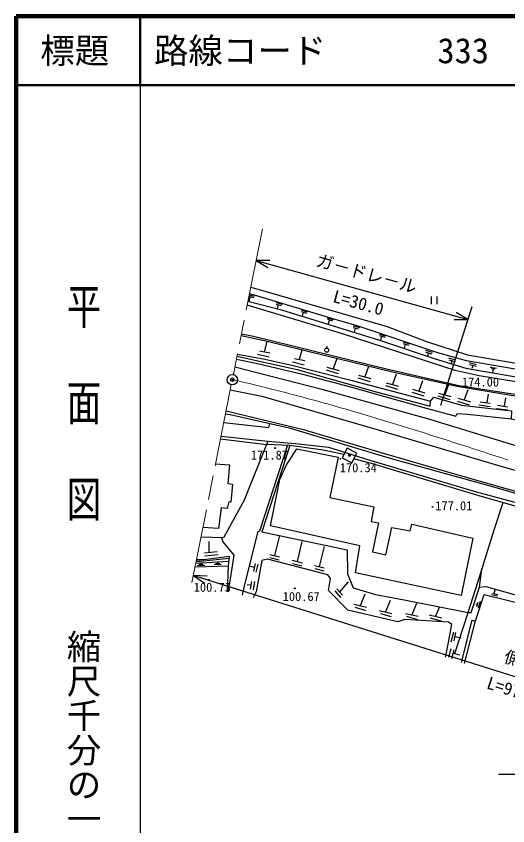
# Model space of a CAD drawing. Units: millimetres, scale not verified. Extents: x -376306283 to 680000, y -957283980 to 380000.
# Drawn here: x 40000 to 111356, y 262491 to 380000 of the extents above; entities that cross this region are included whole.
import ezdxf
from ezdxf.enums import TextEntityAlignment as Align

# ---------------------------------------------------------------- set-up
doc = ezdxf.new("R2010")
doc.units = ezdxf.units.MM
doc.header["$LTSCALE"] = 1000
doc.header["$PDMODE"] = 32
doc.header["$PDSIZE"] = 500
doc.linetypes.add('CHAIN', pattern=[18.5, 12, -1.5, 3.5, -1.5])
for name, color, linetype, lineweight in [('M-BGD', 7, 'Continuous', 25), ('M-BMK', 2, 'CHAIN', 13), ('M-BMK-SRVR', 3, 'Continuous', 25), ('M-TTL', 2, 'Continuous', 140), ('M-TTL-BAND', 7, 'Continuous', 25), ('M-TTL-LINE', 7, 'Continuous', 50)]:
    doc.layers.add(name, color=color, linetype=linetype, lineweight=lineweight)
doc.layers.add('M-TTL-TXT', color=7, linetype='Continuous')
doc.styles.add('@ＭＳ ゴシック', font='')
doc.styles.add('ＭＳ ゴシック', font='')
doc.styles.get('@ＭＳ ゴシック').set_extended_font_data('@MS Gothic')
doc.styles.get('ＭＳ ゴシック').set_extended_font_data('MS Gothic')

msp = doc.modelspace()

# ---------------------------------------------------------------- hatches: boundary and pattern name
at = {"layer": 'M-BGD'}
msp.add_hatch(color=256, dxfattribs=at).paths.add_polyline_path([(88320, 316132, 1), (88429, 316337, 1)])

# ---------------------------------------------------------------- linework, layer by layer
for p, q in [((74820, 344554), (105572, 335974)), ((76820, 344534), (74820, 344554)), ((74820, 344554), (76542, 343536)), ((73956, 339306), (73774, 338612)), ((73785, 339355), (74426, 339169)), ((73827, 339564), (74553, 339365)), ((77713, 338442), (78624, 338193)), ((100259, 338222), (100259, 339325)), ((101086, 338222), (101086, 339325)), ((77737, 338217), (78498, 337997)), ((78027, 338133), (77871, 337537)), ((81344, 337361), (82255, 337112)), ((101638, 323561), (106177, 337881)), ((81368, 337136), (82129, 336916)), ((81658, 337052), (81502, 336456)), ((85145, 336230), (86056, 335980)), ((105572, 335974), (103851, 336992)), ((85169, 336005), (85930, 335784)), ((85459, 335920), (85303, 335325)), ((88905, 335044), (89817, 334795)), ((103573, 335995), (105572, 335974)), ((88929, 334819), (89690, 334599)), ((89220, 334735), (89064, 334139)), ((92728, 333860), (93639, 333611)), ((76403, 332776), (75972, 331307)), ((92752, 333635), (93512, 333415)), ((93042, 333551), (92886, 332955)), ((96151, 332717), (97063, 332467)), ((75318, 331422), (76836, 331154)), ((81453, 331545), (81054, 330186)), ((85093, 331814), (85139, 332126)), ((96175, 332492), (96936, 332271)), ((96466, 332408), (96309, 331812)), ((99341, 331517), (100363, 331221)), ((75038, 330936), (76740, 330536)), ((80400, 330301), (81918, 330034)), ((86528, 330299), (85996, 328818)), ((99397, 331256), (100332, 331002)), ((99865, 331129), (99699, 330633)), ((102732, 330405), (103754, 330110)), ((80120, 329815), (81822, 329415)), ((85100, 329074), (86893, 328562)), ((91121, 329136), (90590, 327655)), ((102788, 330145), (103723, 329890)), ((103256, 330017), (103104, 329563)), ((105753, 329726), (106775, 329430)), ((105809, 329465), (106744, 329210)), ((106277, 329338), (106111, 328842)), ((108776, 329080), (109732, 328935)), ((85000, 328657), (86737, 328125)), ((89693, 327911), (91486, 327399)), ((95128, 328034), (94597, 326552)), ((108968, 328881), (109483, 328815)), ((109226, 328848), (109125, 328252)), ((89594, 327494), (91330, 326962)), ((93700, 326808), (95493, 326296)), ((98952, 327072), (98421, 325590)), ((109371, 326837), (109430, 326844)), ((93601, 326391), (95338, 325859)), ((97525, 325846), (99317, 325334)), ((102726, 326534), (102195, 325052)), ((105559, 325778), (105028, 324296)), ((97425, 325429), (99162, 324897)), ((101199, 324892), (102936, 324359)), ((101299, 325308), (103091, 324796)), ((104132, 324552), (105924, 324040)), ((108487, 325134), (108308, 323907)), ((111019, 324623), (110840, 323397)), ((104032, 324136), (105769, 323603)), ((107129, 323580), (108806, 323367)), ((107327, 324051), (108799, 323836)), ((109859, 323540), (111332, 323325)), ((81906, 319894), (70463, 322675)), ((109661, 323069), (111339, 322857)), ((69667, 318674), (76348, 317849)), ((77548, 317313), (77607, 317320)), ((88055, 317283), (87326, 315915)), ((89423, 316554), (88055, 317283)), ((88694, 315186), (89423, 316554)), ((87018, 315756), (87077, 315763)), ((87326, 315915), (88694, 315186)), ((100401, 308775), (100460, 308782)), ((78202, 304623), (77493, 301703)), ((68033, 302173), (68029, 303776)), ((81477, 303774), (80769, 300854)), ((67314, 302105), (69189, 302283)), ((84706, 303044), (83997, 300125)), ((66073, 300629), (70832, 300902)), ((67380, 301674), (69309, 301876)), ((76798, 301872), (78219, 301527)), ((76819, 301414), (78166, 301081)), ((80074, 301023), (81495, 300678)), ((70769, 300196), (65955, 300037)), ((66327, 300292), (67367, 300326)), ((66503, 300442), (67156, 300478)), ((66805, 300672), (66830, 300460)), ((68733, 300424), (69773, 300458)), ((68909, 300574), (69563, 300610)), ((69212, 300804), (69236, 300592)), ((74570, 299997), (73841, 300182)), ((74701, 300557), (74439, 299437)), ((75089, 300452), (74804, 299318)), ((80094, 300564), (81441, 300232)), ((83302, 300293), (84724, 299948)), ((83323, 299835), (84670, 299502)), ((159436, 269285), (65709, 298799)), ((67707, 298713), (65709, 298799)), ((65709, 298799), (67396, 297725)), ((67952, 298193), (68011, 298200)), ((74078, 297452), (73516, 297433)), ((74164, 297945), (73969, 296828)), ((74592, 297940), (74384, 296760)), ((88162, 297888), (86941, 296426)), ((80414, 296943), (80473, 296951)), ((86228, 296619), (87086, 295621)), ((86537, 296884), (87346, 295967)), ((109112, 296262), (109840, 296049)), ((109515, 296820), (109332, 296198)), ((90605, 296088), (89933, 294432)), ((94295, 295189), (93624, 293532)), ((107326, 295059), (107040, 294095)), ((108987, 296075), (109836, 295859)), ((89016, 294646), (90851, 294217)), ((89164, 294218), (90742, 293763)), ((98115, 294767), (97443, 293111)), ((101424, 294290), (100863, 292908)), ((106922, 294629), (106713, 294656)), ((107018, 294917), (106803, 294271)), ((92707, 293747), (94541, 293317)), ((92855, 293319), (94433, 292864)), ((96526, 293325), (98361, 292896)), ((96674, 292897), (98252, 292442)), ((99946, 293122), (101781, 292693)), ((100094, 292694), (101672, 292239)), ((103451, 290616), (103096, 289161)), ((103785, 290553), (103505, 289334)), ((103645, 289943), (104577, 289761)), ((103074, 288163), (102742, 286921)), ((103530, 288009), (103183, 286703)), ((103411, 287559), (104384, 287314)), ((110000, 270000), (129000, 270000))]:
    msp.add_line(p, q, dxfattribs=at)
for points in [[(171204, 326718), (168337, 321623), (148125, 327663), (133293, 332093), (127691, 333760), (124511, 334248), (121599, 334606), (117560, 330832), (115294, 328735), (114391, 328408), (105351, 329956), (101202, 331157), (89342, 335119), (86317, 335996), (74577, 339491), (73853, 339696)], [(74042, 340646), (76094, 340097), (93843, 334955), (99546, 332774), (105487, 330869), (111713, 329806), (113407, 329487), (114687, 329569), (118374, 332811), (121225, 335785), (126151, 335074), (126802, 335772), (127184, 338309)], [(73644, 338646), (78531, 337364), (92749, 332959), (100821, 330257), (105263, 328906), (113404, 327527)], [(113445, 326774), (107190, 327824), (103731, 328556), (87366, 333914), (73523, 338039)], [(72696, 333884), (74421, 333557), (85478, 330830), (93556, 328855), (104252, 326403), (113644, 324935), (113571, 324662), (104002, 326249), (94633, 328342), (84918, 330688), (76252, 332830), (72641, 333612)], [(71965, 330214), (74840, 329620), (81546, 328025), (88539, 326199), (99179, 323187), (103801, 321946), (103989, 322352), (105493, 322239)], [(72048, 330635), (80791, 328702), (92262, 325490), (100095, 323398), (100118, 324146), (100630, 324717), (104655, 323551), (111890, 322725), (111839, 321542)], [(72113, 330961), (76096, 330208), (79995, 329325), (88394, 327223), (100118, 324146)], [(71743, 329099), (84380, 325860), (99849, 321572), (115194, 316854), (130315, 311966), (154384, 304555), (170514, 299450), (191769, 292893), (194893, 291993)], [(71078, 325762), (75648, 324852), (91377, 320312), (109865, 314825), (129259, 309228), (146905, 303540), (158636, 299708), (164152, 298350)], [(70388, 322295), (71048, 322178), (79632, 320233)], [(105493, 322239), (111839, 321542), (114753, 320949), (117127, 320240), (120520, 319934), (121433, 317741), (134418, 313821), (138632, 312549)], [(70131, 321005), (76688, 320304), (76816, 320871)], [(79632, 320233), (94081, 315899), (109815, 311525), (126408, 306638), (144810, 300736), (152127, 298380), (169441, 292853)], [(162421, 295527), (154548, 297960), (142119, 301967), (133124, 304781), (116790, 309809), (105865, 312916), (93325, 316527), (81906, 319894)], [(69744, 319064), (76548, 318342), (73081, 309774), (70100, 304303), (66824, 304397)], [(72834, 295954), (73072, 297142), (75115, 305210), (75375, 305316), (79416, 317768), (79705, 317691), (75637, 305161), (85528, 303087), (88061, 302538), (88077, 299046), (88929, 297034), (92134, 296065), (96300, 295299), (105623, 293463), (106056, 293432), (107239, 297106), (107598, 299800)], [(87579, 316390), (84564, 317024), (79705, 317691), (76348, 317849)], [(76548, 318342), (80531, 317977), (85344, 317433), (91341, 315564), (106607, 311028), (119004, 307679), (130164, 304280), (136780, 302253)], [(68941, 315033), (70943, 314879), (70735, 312159), (71381, 312095), (71147, 309444), (70862, 309496), (70640, 308549), (69760, 308620), (69379, 305637), (67103, 305798)], [(136551, 301479), (117542, 307430), (107686, 310253), (91693, 315020), (88988, 315737)], [(103682, 287490), (105623, 293463), (107373, 299080), (109358, 305431), (110683, 309395)], [(69817, 304312), (69982, 303684), (71611, 301766), (70780, 296467)], [(70865, 301278), (66728, 300871), (66118, 300856)], [(66175, 301139), (67225, 301162), (70895, 301609), (70769, 300196), (70599, 296512)], [(102315, 286967), (102593, 288353), (103233, 291688), (102746, 292037), (96431, 292419), (95405, 292105), (88158, 293813), (85350, 296639), (85618, 298373), (85255, 298927), (76497, 301208), (75656, 300994), (74853, 296463), (74390, 295566)], [(107239, 297106), (108142, 297205), (113666, 295656), (116138, 295107), (123573, 292175), (132422, 289760), (132917, 289520), (133213, 289447), (133848, 292670), (137504, 300980), (137202, 301124)], [(105067, 286069), (106651, 292219), (107944, 296058), (115370, 294203), (122718, 291522), (128878, 289648), (133850, 287383), (133034, 281174), (132787, 277028)], [(104642, 286208), (106187, 292343), (106641, 292190)]]:
    msp.add_lwpolyline(points, dxfattribs=at)
msp.add_lwpolyline([(80755, 317215), (86741, 315990), (85504, 310155), (91932, 308792), (91513, 306662), (92566, 306455), (91694, 302234), (93636, 301803), (94517, 305776), (97178, 305317), (97422, 306260), (106267, 304221), (104595, 295896), (89232, 299185), (89866, 303112), (76906, 306046), (78242, 312753), (79184, 314794)], close=True, dxfattribs=at)
for centre, radius in [((85050, 331522), 295), ((109400, 326840), 42), ((109400, 326840), 37.8), ((109400, 326840), 25.2), ((109400, 326840), 12.6), ((77577, 317317), 63), ((77577, 317317), 50.4), ((77577, 317317), 42), ((77577, 317317), 37.8), ((77577, 317317), 25.2), ((77577, 317317), 12.6), ((88375, 316234), 116), ((87047, 315760), 42), ((87047, 315760), 37.8), ((87047, 315760), 25.2), ((87047, 315760), 12.6), ((100430, 308778), 42), ((100430, 308778), 37.8), ((100430, 308778), 25.2), ((100430, 308778), 12.6), ((67982, 298196), 63), ((67982, 298196), 50.4), ((67982, 298196), 42), ((67982, 298196), 37.8), ((67982, 298196), 25.2), ((67982, 298196), 12.6), ((80443, 296947), 63), ((80443, 296947), 50.4), ((80443, 296947), 42), ((80443, 296947), 37.8), ((80443, 296947), 25.2), ((80443, 296947), 12.6)]:
    msp.add_circle(centre, radius, dxfattribs=at)
at = {"layer": 'M-BMK'}
for p, q in [((75730, 349121), (71519, 327975)), ((71226, 326504), (65506, 297783))]:
    msp.add_line(p, q, dxfattribs=at)
msp.add_lwpolyline([(71372, 327239), (71604, 327187), (72092, 327076), (72579, 326963), (73066, 326850), (73553, 326736), (74039, 326621), (74526, 326504), (75012, 326387), (75497, 326269), (75983, 326150), (76468, 326030), (76954, 325909), (77438, 325787), (77923, 325664), (78408, 325540), (78892, 325416), (79376, 325290), (79860, 325164), (80343, 325037), (80827, 324909), (81310, 324780), (81793, 324650), (82275, 324520), (82758, 324389), (83240, 324257), (83722, 324125), (84204, 323991), (84686, 323857), (85167, 323722), (85649, 323587), (86130, 323451), (86611, 323314), (87091, 323176), (87572, 323038), (88052, 322899), (88532, 322760), (89012, 322620), (89492, 322479), (89972, 322338), (90451, 322196), (90931, 322054), (91410, 321911), (91889, 321768), (92368, 321624), (92846, 321479), (93325, 321334), (93803, 321189), (94281, 321043), (94759, 320897), (95237, 320750), (95715, 320602), (96193, 320455), (96670, 320306), (97148, 320158), (97625, 320009), (98102, 319860), (98579, 319710), (99056, 319560), (99533, 319409), (100010, 319259), (100486, 319108), (100963, 318956), (101439, 318805), (101916, 318653), (102392, 318500), (102868, 318348), (103344, 318195), (103820, 318042), (104296, 317889), (104772, 317735), (105248, 317582), (105724, 317428), (106199, 317274), (106675, 317120), (107151, 316966), (107626, 316811), (108102, 316656), (108577, 316502), (109053, 316347), (109528, 316192), (110003, 316037), (110479, 315882), (110954, 315727), (111429, 315572)], dxfattribs=at)
at = {"layer": 'M-BMK-SRVR'}
msp.add_circle((71372, 327239), 750, dxfattribs=at)
msp.add_point((71372, 327239), dxfattribs=at)
at = {"layer": 'M-TTL'}
for p, q in [((40000, 380000), (40000, 20000)), ((680000, 380000), (40000, 380000))]:
    msp.add_line(p, q, dxfattribs=at)
at = {"layer": 'M-TTL-BAND'}
msp.add_line((58000, 370000), (58000, 20000), dxfattribs=at)
at = {"layer": 'M-TTL-LINE'}
for p, q in [((58000, 380000), (58000, 370000)), ((40000, 370000), (680000, 370000))]:
    msp.add_line(p, q, dxfattribs=at)

# ---------------------------------------------------------------- texts
at = {"layer": 'M-BGD', "style": 'ＭＳ ゴシック'}
for s, rotation, p in [('ガ－ドレ－ル', 344.411, (90465, 341227)), ('側溝', 342.521, (112873, 284996))]:
    msp.add_text(s, height=1833, rotation=rotation, dxfattribs=at).set_placement(p, align=Align.BOTTOM_CENTER)
at = {"layer": 'M-BGD', "style": '@ＭＳ ゴシック'}
for s, rotation, p in [('L=30.0', 344.411, (89928, 339301)), ('L=97.5', 342.521, (112272, 283088))]:
    msp.add_text(s, height=1833, rotation=rotation, dxfattribs=at).set_placement(p, align=Align.TOP_CENTER)
at = {"layer": 'M-BGD', "style": 'ＭＳ ゴシック'}
for s, p in [('174.00', (104700, 325851)), ('171.87', (74060, 315250)), ('170.34', (86966, 313413)), ('177.01', (100825, 307886)), ('100.73', (65771, 296065)), ('100.67', (78678, 294716))]:
    msp.add_text(s, height=1320, dxfattribs=at).set_placement(p, align=Align.BOTTOM_LEFT)
at = {"layer": 'M-TTL-BAND', "style": '@ＭＳ ゴシック', "width": 1.4}
msp.add_text('平  面  図', height=3666, rotation=270, dxfattribs=at).set_placement((49777, 306475), align=Align.MIDDLE_RIGHT)
at = {"layer": 'M-TTL-BAND', "style": '@ＭＳ ゴシック'}
msp.add_text('縮尺千分の一', height=3666, rotation=270, dxfattribs=at).set_placement((49777, 261030), align=Align.MIDDLE_RIGHT)
at = {"layer": 'M-TTL-TXT', "style": 'ＭＳ ゴシック'}
msp.add_text('標題', height=3666, dxfattribs=at).set_placement((48500, 375000), align=Align.MIDDLE_CENTER)
for s, p in [('路線コード', (60000, 375000)), ('333', (101142, 375000))]:
    msp.add_text(s, height=3666, dxfattribs=at).set_placement(p, align=Align.MIDDLE_LEFT)

doc.saveas('drawing.dxf')
